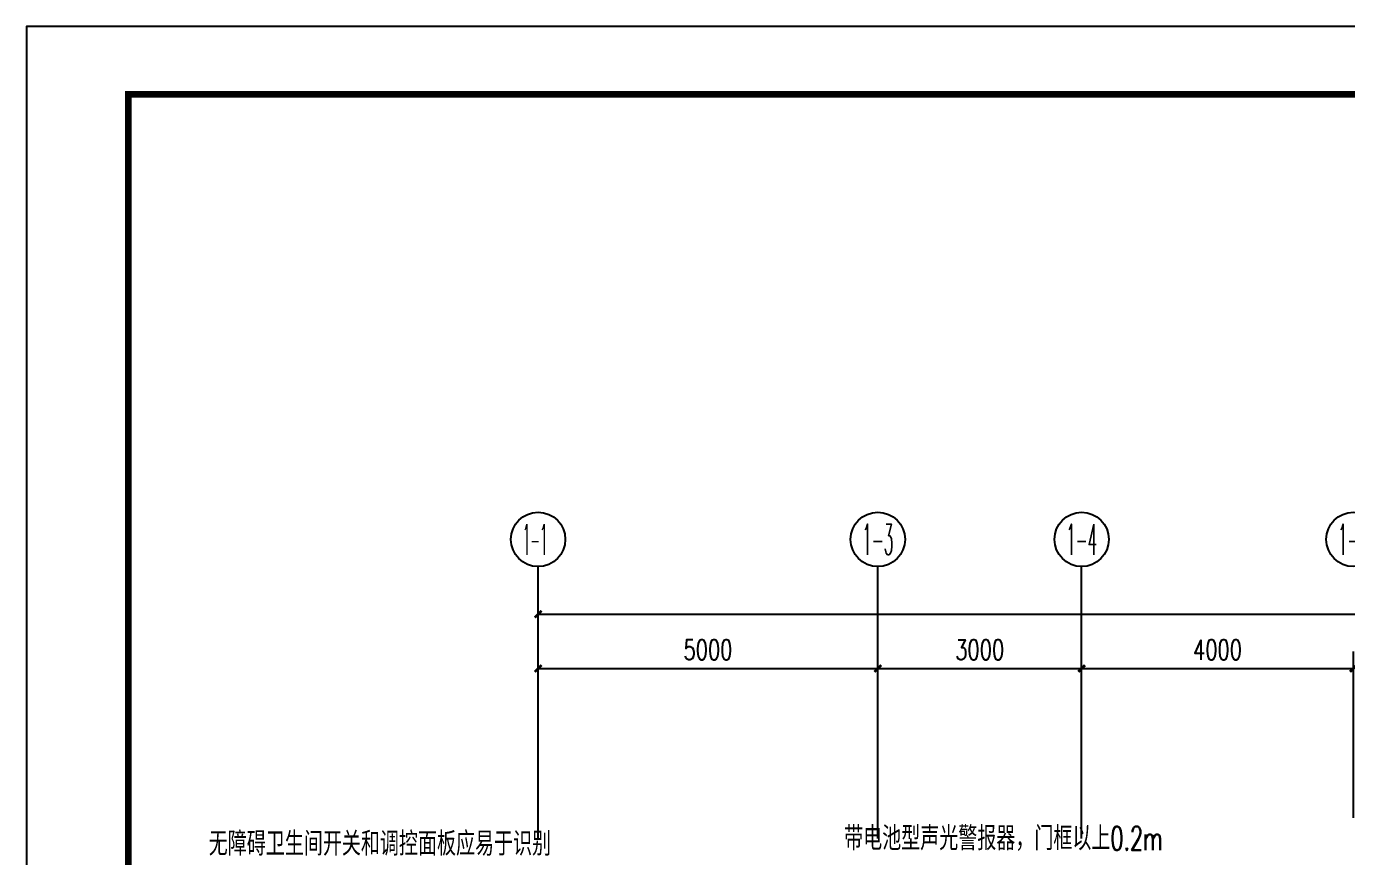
# Model space of a CAD drawing. Extents: x -6243262 to 3079315, y -2914302 to 172723.
# Drawn here: x -5609814 to -5590381, y -769992 to -757772 of the extents above; entities that cross this region are included whole.
import ezdxf
from ezdxf.enums import TextEntityAlignment as Align

# ---------------------------------------------------------------- set-up
doc = ezdxf.new("R2010")
doc.units = 0
doc.header["$LTSCALE"] = 1000
for name, color, linetype in [('AXIS', 3, 'Continuous'), ('AXIS_TEXT', 7, 'Continuous'), ('DIM-消防', 3, 'Continuous'), ('PUB_TITLE', 4, 'Continuous')]:
    doc.layers.add(name, color=color, linetype=linetype)
doc.styles.add('_TCH_AXIS', font='COMPLEX', dxfattribs={"bigfont": 'GBCBIG'})
doc.styles.add('_TCH_DIM_T3', font='SIMPLEX', dxfattribs={"width": 0.705882, "bigfont": 'GBCBIG'})
doc.styles.add('_TEL_DIM', font='SIMPLEX', dxfattribs={"width": 0.8, "height": 3.5, "bigfont": 'HZTXT'})
doc.styles.add('COMPLEX', font='COMPLEX')
doc.dimstyles.new('_TCH_ARCH&&100', dxfattribs={"dimtxt": 297.5, "dimasz": 100, "dimexe": 250, "dimexo": 300, "dimgap": 126.25, "dimtad": 1, "dimdec": 0, "dimzin": 0, "dimdsep": 46, "dimtxsty": '_TCH_DIM_T3', "dimblk": 'ARCHTICK', "dimcen": 0.09, "dimclrt": 7, "dimazin": 2, "dimtfac": 1, "dimtdec": 0, "dimtix": 1, "dimtmove": 2, "dimatfit": 3, "dimfxl": 0, "dimtolj": 1, "dimtzin": 0, "dimarcsym": 0})

# ---------------------------------------------------------------- blocks, each defined once
blk = doc.blocks.new('_ArchTick')
at = {"color": 0, "linetype": 'ByBlock', "const_width": 0.4}
blk.add_lwpolyline([(-0.5, -0.5), (0.5, 0.5)], dxfattribs=at)
blk = doc.blocks.new('*D199')
at = {"layer": 'AXIS', "color": 0, "lineweight": -2, "transparency": 16777216}
for p, q in [((1535295, -770052), (1535295, -766802)), ((1575295, -770052), (1575295, -766802)), ((1535295, -767052), (1575295, -767052))]:
    blk.add_line(p, q, dxfattribs=at)
at = {"layer": 'Defpoints', "color": 0, "transparency": 16777216}
for p in [(1575295, -767052), (1535295, -770352), (1575295, -770352)]:
    blk.add_point(p, dxfattribs=at)
at = {"layer": 'AXIS', "color": 0, "lineweight": -2, "transparency": 16777216, "xscale": 100, "yscale": 100, "zscale": 100, "rotation": 180}
blk.add_blockref('_ArchTick', (1535295, -767052), dxfattribs=at)
at = {"layer": 'AXIS', "color": 0, "lineweight": -2, "transparency": 16777216, "xscale": 100, "yscale": 100, "zscale": 100}
blk.add_blockref('_ArchTick', (1575295, -767052), dxfattribs=at)
at = {"layer": 'AXIS', "color": 7, "transparency": 16777216, "insert": (1555295, -766777), "char_height": 297.5, "attachment_point": 5, "style": '_TCH_DIM_T3'}
blk.add_mtext('\\A1;40000', dxfattribs=at)
blk = doc.blocks.new('*D206')
at = {"layer": 'AXIS', "color": 0, "lineweight": -2, "transparency": 16777216}
for p, q in [((1543295, -770052), (1543295, -767602)), ((1547295, -770052), (1547295, -767602)), ((1543295, -767852), (1547295, -767852))]:
    blk.add_line(p, q, dxfattribs=at)
at = {"layer": 'Defpoints', "color": 0, "transparency": 16777216}
for p in [(1547295, -767852), (1543295, -770352), (1547295, -770352)]:
    blk.add_point(p, dxfattribs=at)
at = {"layer": 'AXIS', "color": 0, "lineweight": -2, "transparency": 16777216, "xscale": 100, "yscale": 100, "zscale": 100, "rotation": 180}
blk.add_blockref('_ArchTick', (1543295, -767852), dxfattribs=at)
at = {"layer": 'AXIS', "color": 0, "lineweight": -2, "transparency": 16777216, "xscale": 100, "yscale": 100, "zscale": 100}
blk.add_blockref('_ArchTick', (1547295, -767852), dxfattribs=at)
at = {"layer": 'AXIS', "color": 7, "transparency": 16777216, "insert": (1545295, -767577), "char_height": 297.5, "attachment_point": 5, "style": '_TCH_DIM_T3'}
blk.add_mtext('\\A1;4000', dxfattribs=at)
blk = doc.blocks.new('*D207')
at = {"layer": 'AXIS', "color": 0, "lineweight": -2, "transparency": 16777216}
for p, q in [((1540295, -770052), (1540295, -767602)), ((1543295, -770052), (1543295, -767602)), ((1540295, -767852), (1543295, -767852))]:
    blk.add_line(p, q, dxfattribs=at)
at = {"layer": 'Defpoints', "color": 0, "transparency": 16777216}
for p in [(1543295, -767852), (1540295, -770352), (1543295, -770352)]:
    blk.add_point(p, dxfattribs=at)
at = {"layer": 'AXIS', "color": 0, "lineweight": -2, "transparency": 16777216, "xscale": 100, "yscale": 100, "zscale": 100, "rotation": 180}
blk.add_blockref('_ArchTick', (1540295, -767852), dxfattribs=at)
at = {"layer": 'AXIS', "color": 0, "lineweight": -2, "transparency": 16777216, "xscale": 100, "yscale": 100, "zscale": 100}
blk.add_blockref('_ArchTick', (1543295, -767852), dxfattribs=at)
at = {"layer": 'AXIS', "color": 7, "transparency": 16777216, "insert": (1541795, -767577), "char_height": 297.5, "attachment_point": 5, "style": '_TCH_DIM_T3'}
blk.add_mtext('\\A1;3000', dxfattribs=at)
blk = doc.blocks.new('*D208')
at = {"layer": 'AXIS', "color": 0, "lineweight": -2, "transparency": 16777216}
for p, q in [((1535295, -770052), (1535295, -767602)), ((1540295, -770052), (1540295, -767602)), ((1535295, -767852), (1540295, -767852))]:
    blk.add_line(p, q, dxfattribs=at)
at = {"layer": 'Defpoints', "color": 0, "transparency": 16777216}
for p in [(1540295, -767852), (1535295, -770352), (1540295, -770352)]:
    blk.add_point(p, dxfattribs=at)
at = {"layer": 'AXIS', "color": 0, "lineweight": -2, "transparency": 16777216, "xscale": 100, "yscale": 100, "zscale": 100, "rotation": 180}
blk.add_blockref('_ArchTick', (1535295, -767852), dxfattribs=at)
at = {"layer": 'AXIS', "color": 0, "lineweight": -2, "transparency": 16777216, "xscale": 100, "yscale": 100, "zscale": 100}
blk.add_blockref('_ArchTick', (1540295, -767852), dxfattribs=at)
at = {"layer": 'AXIS', "color": 7, "transparency": 16777216, "insert": (1537795, -767577), "char_height": 297.5, "attachment_point": 5, "style": '_TCH_DIM_T3'}
blk.add_mtext('\\A1;5000', dxfattribs=at)
blk = doc.blocks.new('_AXISO')
at = {"color": 0}
blk.add_circle((0, 0), 0.5, dxfattribs=at)
at = {"layer": 'AXIS_TEXT', "color": 0, "style": 'COMPLEX', "width": 1.041667}
blk.add_attdef('A', text='', height=0.56, dxfattribs=at).set_placement((-0.25, -0.28), (0.25, -0.28), align=Align.FIT)
blk = doc.blocks.new('55')
at = {"layer": 'AXIS', "color": 8}
for p, q in [((1535295.1, -770352.2), (1535295.1, -766352.2)), ((1540295.1, -770352.2), (1540295.1, -766352.2)), ((1543295.1, -770352.2), (1543295.1, -766352.2))]:
    blk.add_line(p, q, dxfattribs=at)
ref = blk.add_blockref('_AXISO', (1535295.1, -765952.2), dxfattribs=dict(at, xscale=800, yscale=800, zscale=800))
ref.add_attrib('A', '1-1 ', dxfattribs={"layer": 'AXIS_TEXT', "color": 8, "height": 452.55, "style": '_TCH_AXIS', "width": 0.42}).set_placement((1535068.8, -766178.5), (1535521.4, -766178.5), align=Align.FIT)
ref = blk.add_blockref('_AXISO', (1540295.1, -765952.2), dxfattribs=dict(at, xscale=800, yscale=800, zscale=800))
ref.add_attrib('A', '1-3', dxfattribs={"layer": 'AXIS_TEXT', "color": 8, "height": 452.55, "style": '_TCH_AXIS', "width": 0.381818}).set_placement((1540068.8, -766178.5), (1540521.4, -766178.5), align=Align.FIT)
ref = blk.add_blockref('_AXISO', (1543295.1, -765952.2), dxfattribs=dict(at, xscale=800, yscale=800, zscale=800))
ref.add_attrib('A', '1-4', dxfattribs={"layer": 'AXIS_TEXT', "color": 8, "height": 452.55, "style": '_TCH_AXIS', "width": 0.368421}).set_placement((1543068.8, -766178.5), (1543521.4, -766178.5), align=Align.FIT)
ref = blk.add_blockref('_AXISO', (1547295.1, -765952.2), dxfattribs=dict(at, xscale=800, yscale=800, zscale=800))
ref.add_attrib('A', '1-5', dxfattribs={"layer": 'AXIS_TEXT', "color": 8, "height": 452.55, "style": '_TCH_AXIS', "width": 0.381818}).set_placement((1547068.8, -766178.5), (1547521.4, -766178.5), align=Align.FIT)
for p1, p2, distance, picture, middle in [((1535295.1, -770352.2), (1575295.1, -770352.2), 3300, '*D199', (1555295.1, -766777.2)), ((1535295.1, -770352.2), (1540295.1, -770352.2), 2500, '*D208', (1537795.1, -767577.2)), ((1540295.1, -770352.2), (1543295.1, -770352.2), 2500, '*D207', (1541795.1, -767577.2)), ((1543295.1, -770352.2), (1547295.1, -770352.2), 2500, '*D206', (1545295.1, -767577.2))]:
    dim = blk.add_aligned_dim(p1=p1, p2=p2, distance=distance, dimstyle='_TCH_ARCH&&100', dxfattribs=at)
    dim.commit()
    dim.dimension.update_dxf_attribs({"geometry": picture, "text_midpoint": middle})

msp = doc.modelspace()

# ---------------------------------------------------------------- linework, layer by layer
at = {"layer": 'PUB_TITLE'}
msp.add_lwpolyline([(-5609813.8, -799772.5), (-5550413.8, -799772.5), (-5550413.8, -757772.5), (-5609813.8, -757772.5)], close=True, dxfattribs=at)
at = {"layer": 'PUB_TITLE', "const_width": 100}
msp.add_lwpolyline([(-5608313.8, -798772.5), (-5551413.8, -798772.5), (-5551413.8, -758772.5), (-5608313.8, -758772.5)], close=True, dxfattribs=at)

# ---------------------------------------------------------------- block references
msp.add_blockref('55', (-7137576.4, 628.6))

# ---------------------------------------------------------------- texts
at = {"layer": 'DIM-消防', "color": 7, "style": '_TEL_DIM'}
for s, width, p in [('带电池型声光警报器，门框以上', 0.8, (-5597777.3, -769898.4)), ('无障碍卫生间开关和调控面板应易于识别', 0.8, (-5607130.3, -769978.2)), ('0.2m', 0.64, (-5593857.3, -769898.4))]:
    msp.add_text(s, height=350, dxfattribs=dict(at, width=width)).set_placement(p)

doc.saveas('drawing.dxf')
